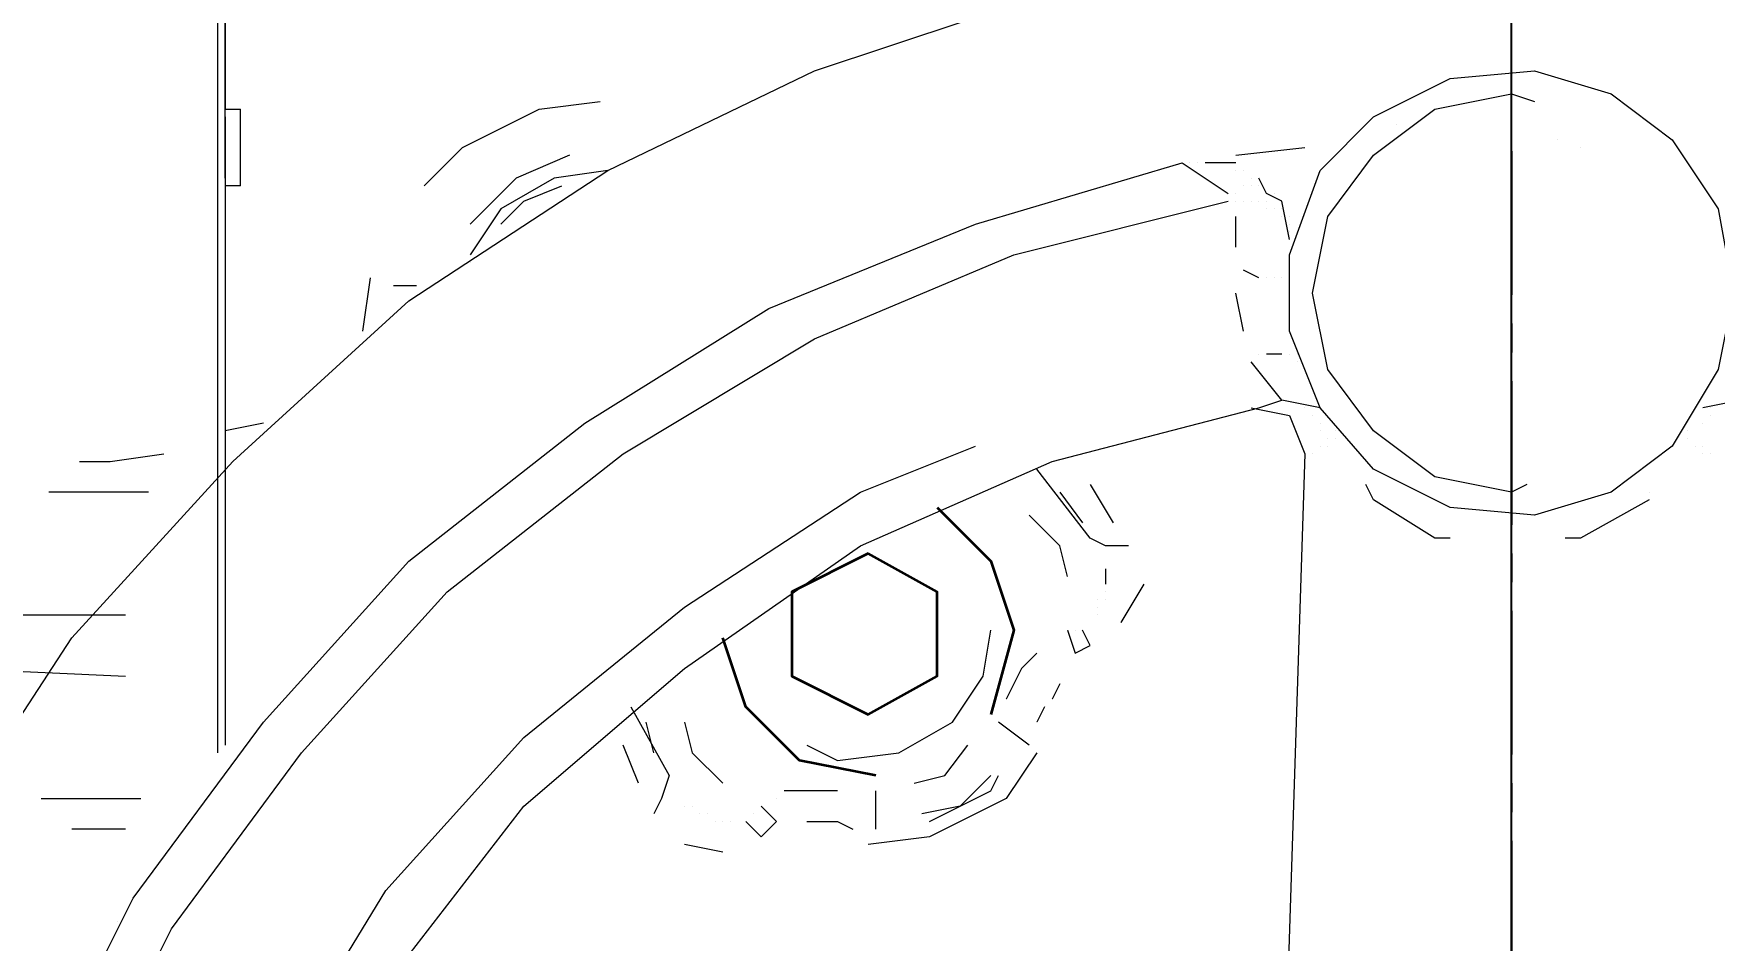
# Model space of a CAD drawing. Header units: millimetres. Extents: x 3426 to 5580, y 1375 to 2906.
# Drawn here: x 4635.9 to 4728.8, y 2666.8 to 2716.9 of the extents above; entities that cross this region are included whole.
import ezdxf

# ---------------------------------------------------------------- set-up
doc = ezdxf.new("R2010")
doc.units = ezdxf.units.MM
doc.linetypes.add('CENTER', pattern=[50.8, 31.75, -6.35, 6.35, -6.35])
for name, color, linetype in [('IA-DIBUJO', 3, 'Continuous'), ('IA-DIM', 7, 'Continuous'), ('IA-EJES', 4, 'CENTER')]:
    doc.layers.add(name, color=color, linetype=linetype)
doc.styles.add('ING-AMB', font='romans.shx', dxfattribs={"width": 0.75, "oblique": 15})
doc.dimstyles.new('ING-AMB 4', dxfattribs={"dimscale": 4, "dimtxt": 3, "dimasz": 2.5, "dimexe": 1, "dimexo": 1, "dimgap": 1, "dimtad": 1, "dimdec": 0, "dimzin": 0, "dimdsep": 46, "dimtxsty": 'ING-AMB', "dimcen": 0.1, "dimclrd": 7, "dimclre": 7, "dimclrt": 2, "dimadec": 0, "dimazin": 0, "dimtfac": 1, "dimtdec": 0, "dimtmove": 0, "dimatfit": 0, "dimfxl": 1.25, "dimtolj": 1, "dimtzin": 0, "dimarcsym": 1})

# ---------------------------------------------------------------- blocks, each defined once
blk = doc.blocks.new('*D24')
at = {"layer": 'Defpoints', "color": 0, "transparency": 16777216}
for p in [(4717.565, 2863.279), (4717.565, 2534.762), (4807.312, 2496.879)]:
    blk.add_point(p, dxfattribs=at)
at = {"layer": 'IA-DIM', "color": 7, "lineweight": -2, "transparency": 16777216}
for p, q in [((4717.565, 2538.762), (4717.565, 2867.279)), ((4807.312, 2500.879), (4807.312, 2867.279)), ((4797.312, 2863.279), (4727.565, 2863.279))]:
    blk.add_line(p, q, dxfattribs=at)
at = {"layer": 'IA-DIM', "color": 7, "transparency": 16777216}
for points in [[(4727.565, 2864.946), (4727.565, 2861.612), (4717.565, 2863.279)], [(4797.312, 2864.946), (4797.312, 2861.612), (4807.312, 2863.279)]]:
    blk.add_solid(points, dxfattribs=at)
at = {"layer": 'IA-DIM', "color": 2, "transparency": 16777216, "insert": (4762.438, 2873.279), "char_height": 12, "attachment_point": 5, "style": 'ING-AMB'}
blk.add_mtext('\\A1;90', dxfattribs=at)
blk = doc.blocks.new('*D27')
at = {"layer": 'Defpoints', "color": 0, "transparency": 16777216}
for p in [(4988.922, 2887.943), (4988.922, 2787.28), (4525.372, 2692.877)]:
    blk.add_point(p, dxfattribs=at)
at = {"layer": 'IA-DIM', "color": 7, "lineweight": -2, "transparency": 16777216}
for p, q in [((4525.372, 2696.877), (4525.372, 2891.943)), ((4988.922, 2791.28), (4988.922, 2891.943)), ((4535.372, 2887.943), (4978.922, 2887.943))]:
    blk.add_line(p, q, dxfattribs=at)
at = {"layer": 'IA-DIM', "color": 7, "transparency": 16777216}
for points in [[(4535.372, 2889.609), (4535.372, 2886.276), (4525.372, 2887.943)], [(4978.922, 2889.609), (4978.922, 2886.276), (4988.922, 2887.943)]]:
    blk.add_solid(points, dxfattribs=at)
at = {"layer": 'IA-DIM', "color": 2, "transparency": 16777216, "insert": (4757.147, 2897.943), "char_height": 12, "attachment_point": 5, "style": 'ING-AMB'}
blk.add_mtext('\\A1;502', dxfattribs=at)

msp = doc.modelspace()

# ---------------------------------------------------------------- linework, layer by layer
at = {"layer": 'IA-DIBUJO', "color": 8, "lineweight": 18}
for points in [[(4626.125, 2796.594), (4624.855, 2796.17), (4624.432, 2794.9), (4624.855, 2796.17), (4626.125, 2797.017), (4646.022, 2797.864), (4646.022, 2797.017), (4646.022, 2789.82), (4646.022, 2788.55), (4646.022, 2693.724), (4646.022, 2691.607), (4646.022, 2684.834), (4646.022, 2681.447), (4646.022, 2677.214)], [(4681.582, 2797.864), (4646.445, 2797.864), (4646.445, 2797.018), (4646.445, 2790.668), (4646.445, 2788.551), (4646.445, 2712.774), (4647.292, 2712.774)], [(4646.445, 2712.35), (4646.445, 2708.964), (4646.445, 2711.08), (4646.445, 2787.28)], [(4630.782, 2672.557), (4637.978, 2683.564), (4646.868, 2693.3), (4656.605, 2702.19), (4667.612, 2709.387), (4679.042, 2714.89), (4691.742, 2719.124), (4704.442, 2721.664), (4717.565, 2722.51), (4730.688, 2721.664), (4743.388, 2719.124), (4755.665, 2714.89), (4767.518, 2709.387), (4778.525, 2702.19), (4788.262, 2693.3), (4796.728, 2683.564), (4803.925, 2672.557), (4809.852, 2661.127), (4814.085, 2648.427)], [(4718.412, 2692.03), (4717.565, 2691.607), (4713.332, 2692.454), (4709.945, 2694.994), (4707.405, 2698.38), (4706.558, 2702.614), (4707.405, 2706.847), (4709.945, 2710.234), (4713.332, 2712.774), (4717.565, 2713.62), (4718.835, 2713.197)], [(4647.292, 2708.54), (4647.292, 2712.774)], [(4657.452, 2708.54), (4659.568, 2710.657), (4663.802, 2712.774), (4667.188, 2713.197)], [(4711.215, 2711.928), (4711.215, 2711.928)], [(4702.325, 2710.234), (4706.135, 2710.657)], [(4720.105, 2711.08), (4720.105, 2711.08)], [(4721.375, 2710.657), (4721.375, 2710.657)], [(4635.862, 2587.044), (4631.628, 2598.474), (4629.512, 2610.75), (4628.665, 2622.604), (4629.512, 2634.88), (4631.628, 2646.734), (4635.862, 2658.164), (4641.365, 2669.17), (4648.562, 2678.907), (4656.605, 2687.797), (4666.342, 2695.417), (4676.502, 2701.767), (4687.932, 2706.424), (4699.362, 2709.81), (4701.902, 2708.117)], [(4665.495, 2710.234), (4662.532, 2708.964), (4659.992, 2706.424)], [(4699.785, 2709.81), (4699.785, 2709.81)], [(4700.208, 2709.81), (4700.208, 2709.81)], [(4702.325, 2709.81), (4701.478, 2709.81), (4700.632, 2709.81)], [(4646.445, 2708.964), (4646.445, 2677.637)], [(4667.612, 2709.387), (4664.648, 2708.964), (4661.685, 2707.27), (4659.992, 2704.73)], [(4702.325, 2709.387), (4702.325, 2709.387)], [(4702.748, 2709.387), (4702.748, 2709.387)], [(4703.172, 2708.964), (4703.172, 2708.964)], [(4705.288, 2705.577), (4704.865, 2707.694), (4704.018, 2708.117), (4703.595, 2708.964)], [(4703.595, 2708.964), (4703.595, 2708.964)], [(4647.292, 2708.541), (4646.445, 2708.541), (4646.445, 2694.994)], [(4661.685, 2706.424), (4662.955, 2707.694), (4665.072, 2708.54)], [(4701.902, 2708.117), (4701.902, 2708.117)], [(4702.325, 2708.117), (4702.325, 2708.117)], [(4702.748, 2708.54), (4702.748, 2708.54)], [(4703.172, 2708.54), (4703.172, 2708.54)], [(4703.595, 2708.54), (4703.595, 2708.54)], [(4704.018, 2708.117), (4704.018, 2708.117)], [(4704.442, 2708.117), (4704.442, 2708.117)], [(4639.248, 2585.774), (4635.015, 2596.78), (4632.052, 2608.634), (4631.205, 2620.91), (4631.628, 2633.187), (4633.745, 2645.04), (4637.978, 2656.47), (4643.482, 2667.477), (4650.678, 2677.214), (4658.722, 2686.104), (4668.458, 2693.724), (4679.042, 2700.074), (4690.048, 2704.73), (4701.902, 2707.694)], [(4701.902, 2707.694), (4701.902, 2707.694)], [(4702.325, 2707.694), (4702.325, 2707.694)], [(4702.325, 2707.694), (4702.325, 2707.694)], [(4702.325, 2705.154), (4702.325, 2706.847)], [(4702.748, 2707.694), (4702.748, 2707.694)], [(4703.172, 2707.694), (4703.172, 2707.694)], [(4703.595, 2707.694), (4703.595, 2707.694)], [(4704.018, 2707.694), (4704.018, 2707.694)], [(4704.018, 2707.27), (4704.018, 2707.27)], [(4704.442, 2707.27), (4704.442, 2707.27)], [(4704.865, 2707.27), (4704.865, 2707.27)], [(4704.865, 2706.847), (4704.865, 2706.847)], [(4705.288, 2706.847), (4705.288, 2706.847)], [(4705.288, 2706.424), (4705.288, 2706.424)], [(4705.288, 2706), (4705.288, 2706)], [(4659.992, 2704.307), (4659.992, 2704.307)], [(4654.065, 2700.497), (4654.488, 2703.46)], [(4703.595, 2703.46), (4702.748, 2703.884)], [(4702.748, 2703.884), (4702.748, 2703.884)], [(4704.018, 2703.46), (4704.018, 2703.46)], [(4704.442, 2703.46), (4704.442, 2703.46)], [(4704.865, 2703.46), (4704.865, 2703.46)], [(4655.758, 2703.037), (4657.028, 2703.037)], [(4702.748, 2700.497), (4702.325, 2702.614)], [(4705.288, 2703.037), (4705.288, 2703.037)], [(4695.128, 2624.72), (4650.255, 2596.78), (4648.138, 2596.78), (4646.445, 2598.05), (4643.482, 2609.48), (4642.635, 2620.91), (4643.058, 2632.764), (4645.598, 2644.194), (4649.832, 2654.777), (4655.758, 2664.937), (4662.955, 2674.25), (4671.845, 2681.87), (4681.582, 2688.644), (4692.165, 2693.3), (4703.595, 2696.264), (4704.865, 2696.687), (4703.172, 2698.804)], [(4703.595, 2699.227), (4703.595, 2699.227)], [(4704.865, 2699.227), (4704.018, 2699.227)], [(4705.288, 2699.227), (4705.288, 2699.227)], [(4705.712, 2699.227), (4705.712, 2699.227)], [(4705.712, 2698.804), (4705.712, 2698.804)], [(4706.982, 2696.264), (4704.865, 2696.687)], [(4730.265, 2696.687), (4728.148, 2696.264)], [(4703.172, 2696.264), (4705.288, 2695.84), (4706.135, 2693.724), (4704.442, 2641.23)], [(4703.172, 2696.264), (4703.172, 2696.264)], [(4706.135, 2696.264), (4706.135, 2696.264)], [(4706.558, 2695.84), (4706.558, 2695.84)], [(4728.572, 2696.264), (4728.572, 2696.264)], [(4728.572, 2695.84), (4728.572, 2695.84)], [(4648.562, 2695.417), (4646.445, 2694.994), (4646.445, 2691.607)], [(4706.982, 2695.417), (4706.982, 2695.417)], [(4706.982, 2694.994), (4706.982, 2694.994)], [(4707.828, 2694.994), (4707.828, 2694.994)], [(4727.302, 2694.994), (4727.302, 2694.994)], [(4728.148, 2695.417), (4728.148, 2695.417)], [(4645.598, 2593.394), (4642.212, 2603.977), (4640.095, 2615.407), (4640.095, 2626.837), (4641.365, 2638.267), (4644.752, 2649.274), (4649.408, 2659.857), (4655.335, 2669.594), (4662.955, 2678.06), (4671.845, 2685.257), (4681.582, 2691.607), (4687.932, 2694.147)], [(4706.982, 2694.147), (4706.982, 2694.147)], [(4707.405, 2694.57), (4707.405, 2694.57)], [(4707.405, 2694.147), (4707.405, 2694.147)], [(4707.405, 2694.147), (4707.405, 2694.147)], [(4707.828, 2694.57), (4707.828, 2694.57)], [(4727.302, 2694.57), (4727.302, 2694.57)], [(4727.725, 2694.147), (4727.725, 2694.147)], [(4728.148, 2694.147), (4728.148, 2694.147)], [(4638.402, 2693.3), (4640.095, 2693.3), (4643.058, 2693.724)], [(4643.058, 2693.724), (4643.058, 2693.724)], [(4696.398, 2688.644), (4695.128, 2688.644), (4694.282, 2689.067), (4691.318, 2692.877)], [(4706.135, 2693.724), (4706.135, 2693.724)], [(4706.558, 2693.724), (4706.558, 2693.724)], [(4728.148, 2693.724), (4728.148, 2693.724)], [(4728.572, 2693.724), (4728.572, 2693.724)], [(4694.282, 2692.03), (4695.552, 2689.914)], [(4714.178, 2689.067), (4713.332, 2689.067), (4709.945, 2691.184), (4709.522, 2692.03)], [(4642.212, 2691.607), (4640.095, 2691.607), (4636.708, 2691.607)], [(4646.445, 2691.608), (4646.445, 2685.258), (4646.445, 2683.141), (4646.445, 2681.871)], [(4692.588, 2691.607), (4693.858, 2689.914)], [(4725.185, 2691.184), (4721.375, 2689.067), (4720.528, 2689.067)], [(4725.185, 2691.607), (4725.185, 2691.607)], [(4693.012, 2686.95), (4692.588, 2688.644), (4690.895, 2690.337)], [(4695.128, 2687.374), (4695.128, 2686.527)], [(4697.245, 2686.527), (4695.975, 2684.41)], [(4694.705, 2685.68), (4694.705, 2685.68)], [(4695.128, 2686.104), (4695.128, 2686.104)], [(4695.128, 2685.68), (4695.128, 2685.68)], [(4631.628, 2684.834), (4640.942, 2684.834)], [(4694.705, 2685.257), (4694.705, 2685.257)], [(4694.705, 2684.834), (4694.705, 2684.834)], [(4678.618, 2677.637), (4680.312, 2676.79), (4683.698, 2677.214), (4686.662, 2678.907), (4688.355, 2681.447), (4688.778, 2683.987)], [(4693.012, 2683.987), (4693.435, 2682.717), (4694.282, 2683.14), (4693.858, 2683.987)], [(4693.012, 2683.987), (4693.012, 2683.987)], [(4693.435, 2683.987), (4693.435, 2683.987)], [(4695.975, 2684.41), (4695.975, 2684.41)], [(4646.445, 2683.14), (4646.445, 2681.87)], [(4691.318, 2682.717), (4690.472, 2681.87), (4689.625, 2680.177)], [(4631.628, 2681.87), (4640.942, 2681.447)], [(4646.445, 2681.871), (4646.445, 2681.871)], [(4646.445, 2681.448), (4646.445, 2681.448)], [(4646.445, 2681.024), (4646.445, 2681.024)], [(4646.445, 2681.024), (4646.445, 2680.178)], [(4692.588, 2681.024), (4692.165, 2680.177)], [(4646.445, 2680.177), (4646.445, 2680.177)], [(4689.625, 2680.177), (4689.625, 2680.177)], [(4692.165, 2680.177), (4692.165, 2680.177)], [(4646.445, 2679.754), (4646.445, 2679.754)], [(4668.882, 2679.754), (4670.998, 2675.944), (4670.575, 2674.674), (4670.152, 2673.827)], [(4691.742, 2679.754), (4691.318, 2678.907)], [(4670.152, 2677.214), (4669.728, 2678.907)], [(4671.845, 2678.907), (4672.268, 2677.214), (4673.962, 2675.52)], [(4690.895, 2677.637), (4689.202, 2678.907)], [(4691.318, 2678.907), (4691.318, 2678.907)], [(4646.445, 2677.638), (4646.445, 2677.638)], [(4646.445, 2677.637), (4646.445, 2677.637)], [(4669.305, 2675.52), (4668.458, 2677.637)], [(4691.318, 2677.214), (4689.625, 2674.674), (4685.392, 2672.557), (4682.005, 2672.134)], [(4684.545, 2675.52), (4686.238, 2675.944), (4687.508, 2677.637)], [(4717.565, 2655.2), (4717.565, 2677.214)], [(4688.778, 2675.944), (4687.085, 2674.25), (4684.968, 2673.827)], [(4685.392, 2673.404), (4688.778, 2675.097), (4689.202, 2675.944)], [(4636.285, 2674.674), (4640.095, 2674.674), (4641.788, 2674.674)], [(4676.925, 2674.674), (4676.925, 2674.674)], [(4680.312, 2675.097), (4679.042, 2675.097), (4678.195, 2675.097), (4677.348, 2675.097)], [(4682.428, 2672.98), (4682.428, 2675.097)], [(4671.845, 2674.25), (4671.845, 2674.25)], [(4672.268, 2674.25), (4672.268, 2674.25)], [(4672.692, 2673.827), (4672.692, 2673.827)], [(4673.115, 2673.827), (4673.115, 2673.827)], [(4673.538, 2673.404), (4673.538, 2673.404)], [(4673.962, 2673.404), (4673.962, 2673.404)], [(4674.385, 2673.404), (4674.385, 2673.404)], [(4675.232, 2673.404), (4676.078, 2672.557), (4676.925, 2673.404), (4676.078, 2674.25)], [(4675.232, 2673.404), (4675.232, 2673.404)], [(4675.655, 2673.827), (4675.655, 2673.827)], [(4678.618, 2673.404), (4679.465, 2673.404), (4680.312, 2673.404), (4681.158, 2672.98)], [(4640.942, 2672.98), (4640.095, 2672.98), (4637.978, 2672.98)], [(4681.158, 2672.98), (4681.158, 2672.98)], [(4673.962, 2671.71), (4671.845, 2672.134)], [(4671.845, 2672.134), (4671.845, 2672.134)], [(4640.518, 2667.9), (4640.518, 2667.9)]]:
    msp.add_lwpolyline(points, dxfattribs=at)
msp.add_lwpolyline([(4729.842, 2702.614), (4728.995, 2698.38), (4726.455, 2694.147), (4723.068, 2691.607), (4718.835, 2690.337), (4714.178, 2690.76), (4709.945, 2692.877), (4706.982, 2696.264), (4705.288, 2700.497), (4705.288, 2704.73), (4706.982, 2709.387), (4709.945, 2712.35), (4714.178, 2714.467), (4718.835, 2714.89), (4723.068, 2713.62), (4726.455, 2711.08), (4728.995, 2707.27)], close=True, dxfattribs=at)
at = {"layer": 'IA-DIBUJO', "color": 8, "lineweight": 35}
for points in [[(4685.815, 2690.76), (4688.778, 2687.797), (4690.048, 2683.987), (4688.778, 2679.33)], [(4682.428, 2675.944), (4678.195, 2676.79), (4675.232, 2679.754), (4673.962, 2683.564)]]:
    msp.add_lwpolyline(points, dxfattribs=at)
msp.add_lwpolyline([(4682.005, 2688.22), (4677.772, 2686.104), (4677.772, 2681.447), (4682.005, 2679.33), (4685.815, 2681.447), (4685.815, 2686.104)], close=True, dxfattribs=at)
at = {"layer": 'IA-EJES', "ltscale": 0.25}
msp.add_lwpolyline([(4717.565, 2710.445), (4717.565, 2534.762)], dxfattribs=at)

# ---------------------------------------------------------------- dimensions: what is measured, and where the dimension line sits
at = {"layer": 'IA-DIM'}
dim = msp.add_linear_dim(base=(4988.922, 2887.943), p1=(4525.372, 2692.877), p2=(4988.922, 2787.28), text='502', dimstyle='ING-AMB 4', override={"dimpost": '\\X'}, dxfattribs=at)
dim.commit()
dim.dimension.update_dxf_attribs({"geometry": '*D27', "text_midpoint": (4757.147, 2897.943)})
dim = msp.add_linear_dim(base=(4717.565, 2863.279), p1=(4807.312, 2496.879), p2=(4717.565, 2534.762), dimstyle='ING-AMB 4', override={"dimpost": '\\X'}, dxfattribs=at)
dim.commit()
dim.dimension.update_dxf_attribs({"geometry": '*D24', "text_midpoint": (4762.438, 2873.279)})

doc.saveas('drawing.dxf')
